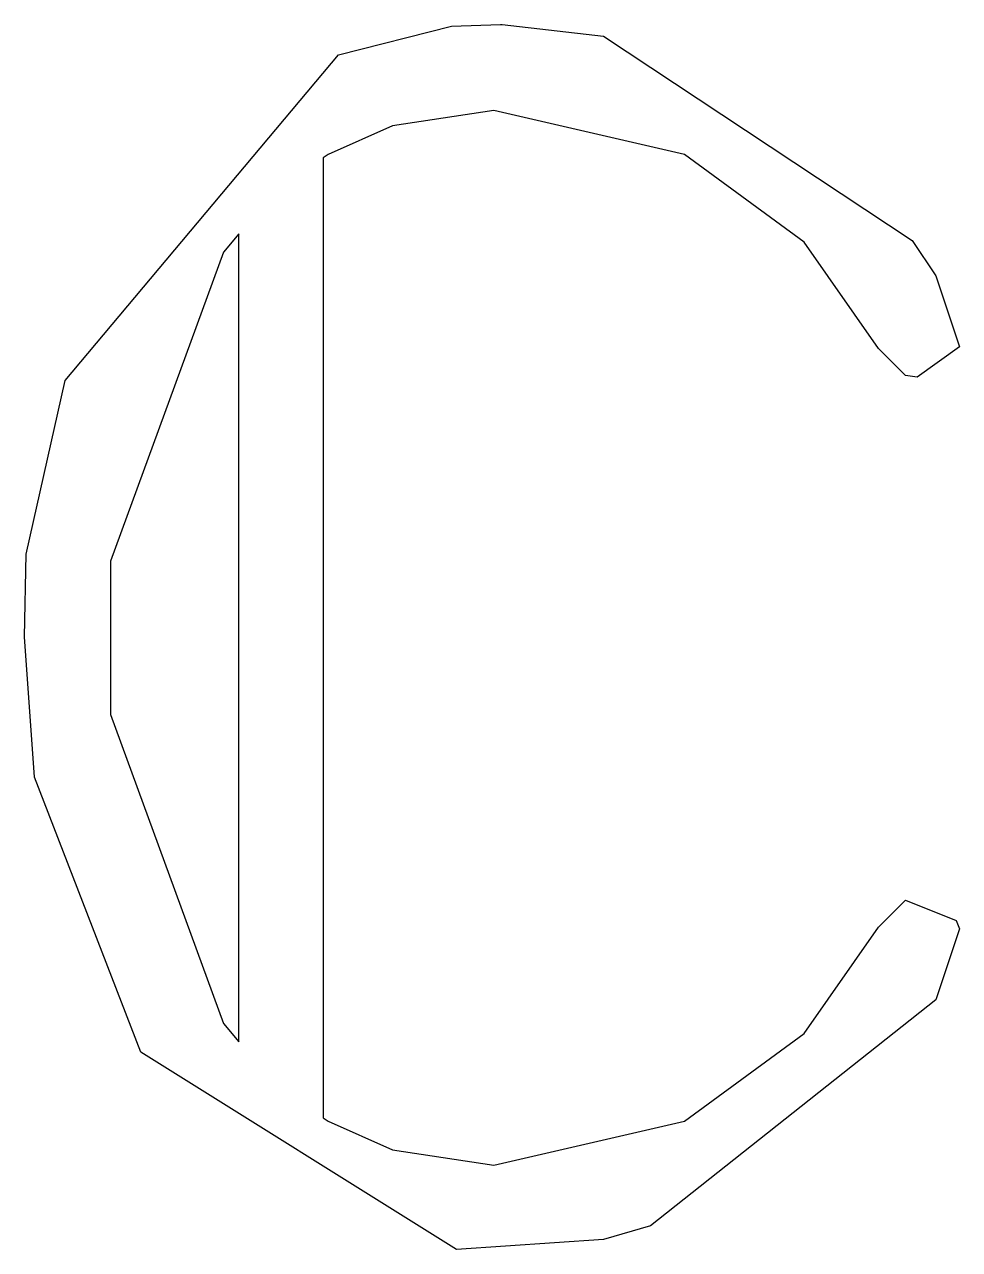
# Model space of a CAD drawing. Extents: x 0.17 to 1.89, y -0.07 to 2.19.
import ezdxf

# ---------------------------------------------------------------- set-up
doc = ezdxf.new("R2010")
doc.units = 0
doc.layers.add('Layer_1', color=7, linetype='CONTINUOUS')

msp = doc.modelspace()

# ---------------------------------------------------------------- linework, layer by layer
at = {"layer": 'Layer_1', "color": 7}
for points in [[(0.959273, 2.18553), (1.049302, 2.188634), (1.052407, 2.188634), (1.238673, 2.166903), (1.806787, 1.791265), (1.850249, 1.726072), (1.893711, 1.595685), (1.8161, 1.539805), (1.794369, 1.54291), (1.744698, 1.592581), (1.608102, 1.788161), (1.387687, 1.949592), (1.036884, 2.030307), (0.850618, 2.002367), (0.732649, 1.949592), (0.723336, 1.943383), (0.723336, 1.061721), (0.723336, 0.176954), (0.732649, 0.170745), (0.850618, 0.11797), (1.036884, 0.09003), (1.387687, 0.170745), (1.608102, 0.332176), (1.744698, 0.527756), (1.794369, 0.577427), (1.887502, 0.540174), (1.893711, 0.524652), (1.850249, 0.394265), (1.325598, -0.02173), (1.238673, -0.046566), (0.968587, -0.065193), (0.388056, 0.298027), (0.192476, 0.804052), (0.173849, 1.061721), (0.176953, 1.213838), (0.248356, 1.533596), (0.751276, 2.132754), (0.959273, 2.18553)], [(0.568113, 0.689187), (0.568113, 1.434254), (0.568113, 1.803683), (0.540173, 1.769534), (0.332176, 1.201421), (0.332176, 0.918916), (0.540173, 0.350803), (0.568113, 0.316654), (0.568113, 0.689187)]]:
    msp.add_lwpolyline(points, dxfattribs=at)

doc.saveas('drawing.dxf')
